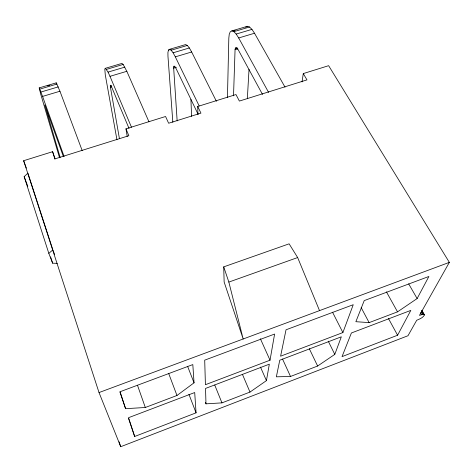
<?xml version="1.0" encoding="UTF-8"?>
<svg xmlns="http://www.w3.org/2000/svg" width="473" height="473" viewBox="0 0 473 473"><rect width="100%" height="100%" fill="white"/><g stroke="black" fill="none" stroke-linecap="round" stroke-linejoin="round"><path stroke-width="0.71" d="M177.156 120.887L173.674 68.136L173.863 66.244L174.218 66.037L176.051 68.49L198.051 114.182M227.448 97.527L228.82 38.124L229.234 34.287L230.25 31.809L231.823 30.899L247.391 26.293L249.519 27.008L251.955 29.373L254.521 33.24L285.036 87.174M233.526 95.83L235.063 49.677L235.554 47.72L236.062 47.471L238.232 49.777L262.503 94.429M119.427 138.654L110.422 87.15L110.493 85.17L111.965 87.777L129.034 128.455M247.338 98.762L249.029 69.336M82.196 150.615L59.953 91.236L56.257 82.84L39.206 87.889L40.696 94.074L59.539 157.751M302.046 81.906L303.276 73.581L328.634 65.682L449.35 262.373L419.462 315.39L422.803 314.374L423.713 314.332L424.488 314.894C423.075 317.826 419.527 319.027 416.707 320.268L407.986 335.735L120.71 446.707L99.023 392.555L23.65 160.719L52.615 151.691L55.122 158.827L128.851 135.721L125.978 128.827L165.568 116.494L168.636 123.246L200.936 113.124L197.72 106.478L235.986 94.553L239.379 101.074L306.977 79.884L303.276 73.581M266.441 380.623L269.326 364.18L205.53 388.428L205.98 403.836L221.955 402.872L249.986 392.076L266.441 380.623L260.481 367.095M270.024 360.201L274.606 334.056L204.703 360.148L205.418 384.703L270.024 360.201L260.369 338.733M216.403 101.287L191.654 51.983L189.36 47.962L187.296 45.443L185.593 44.574L169.553 49.322L168.465 50.097L167.927 52.462L167.962 56.222L172.84 122.294M56.074 83.36L56.257 82.84M334.795 354.383L341.323 336.811L279.768 360.207L276.35 376.821L290.517 376.467L317.625 366.025L334.795 354.383L328.244 341.169M342.895 332.566L353.236 304.707L286.023 329.793L280.595 356.193L342.895 332.566L332.525 312.198M397.586 335.227L410.824 310.389L351.398 332.98L342.032 356.624L397.586 335.227L388.38 318.37M417.127 298.558L428.893 276.469L364.222 300.609L355.867 321.699L369.135 322.616L397.527 311.849L417.127 298.558L408.678 283.853M148.965 121.815L126.829 71.305L123.151 64.44L121.916 63.417L105.378 68.307L104.793 68.94L105.284 74.864L116.955 139.783M57.268 263.349L52.627 263.195L48.808 253.339L24.153 176.642L27.919 173.165L52.651 249.2M48.808 253.339L52.875 249.898L54.643 254.61M176.973 395.487L194.048 382.823L192.818 364.582L120.065 391.739L125.593 408.684L145.317 407.49L176.973 395.487L168.636 373.363M245.7 27.239L247.391 26.293M134.663 436.49L196.064 412.84L194.699 392.543L128.532 417.7L134.663 436.49L128.496 418.303M99.023 392.555L449.35 262.373M297.653 257.549L289.121 243.826L223.717 266.873L224.143 282.026L243.169 338.993L228.849 282.079L297.653 257.549L319.523 310.619M110.268 86.003L111.634 85.595M173.674 66.959L175.051 66.545M235.211 48.477L237.31 47.844M110.422 87.15L111.782 86.742M173.674 68.136L176.423 67.308M235.063 49.677L237.854 48.837M39.206 87.889L42.576 96.415L59.953 91.236M105.378 68.307L108.063 72.103L109.99 76.324L126.829 71.305M169.553 49.322L171.137 50.227L173.106 52.787L175.329 56.849L191.654 51.983M231.823 30.899L233.845 31.656L236.187 34.056L238.688 37.964L254.521 33.24M47.619 85.861L49.73 85.241M168.465 50.097L171.232 49.281M233.059 30.982L235.17 30.355M39.815 89.119L57.002 84.034M106.49 69.371L123.151 64.44M171.137 50.227L187.296 45.443M233.845 31.656L249.519 27.008M40.962 92.022L58.262 86.89M108.063 72.103L124.825 67.125M173.106 52.787L189.36 47.962M236.187 34.056L251.955 29.373M422.087 310.672L424.488 314.894M421.514 310.489L423.713 314.332M422.111 311.618L422.844 312.901M421.337 311.808L422.803 314.374M420.521 312.706L421.62 314.628M386.411 291.829L397.527 311.849M238.688 37.964L268.569 92.341M361.177 307.627L369.135 322.616M175.329 56.849L199.157 105.905M309.336 348.761L317.625 366.025M282.541 359.06L290.517 376.467M242.454 374.415L249.986 392.076M109.99 76.324L131.488 127.267M214.748 385.063L221.955 402.872M205.436 402.464L205.98 403.836M187.604 366.356L194.048 382.823M188.934 394.311L196.064 412.84M24.153 176.642L27.783 186.25M23.65 160.719L26.358 168.104M42.576 96.415L64.103 156.48M63.281 156.285L44.793 104.888L60.172 157.474M137.472 385.247L145.317 407.49M119.906 391.916L125.593 408.684M223.717 266.873L228.849 282.079M119.095 441.788L120.71 446.707M50.599 256.892L52.627 263.195M52.615 151.691L54.898 159.153M125.978 128.827L127.202 136.49M190.921 99.442L191.595 116.37M197.72 106.478L197.945 114.312"/></g></svg>
